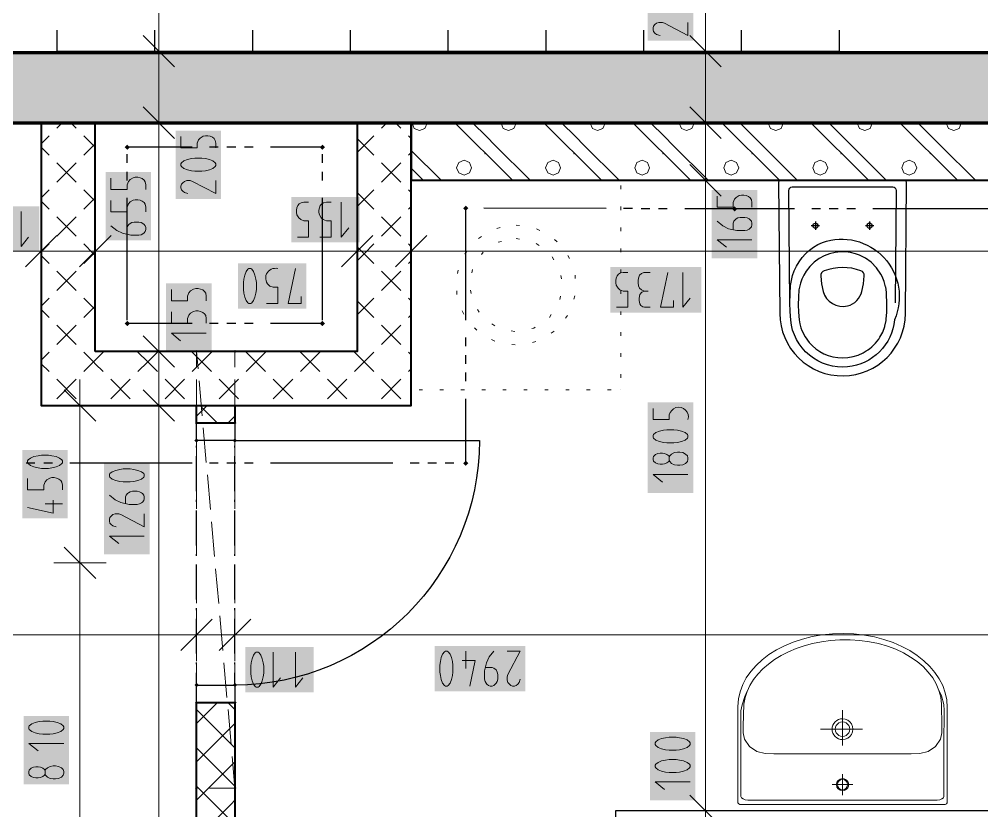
# Model space of a CAD drawing. Header units: millimetres. Extents: x 0 to 594, y 0 to 420.
# Drawn here: x 510.83 to 538.7, y 217.16 to 240.07 of the extents above; entities that cross this region are included whole.
import ezdxf

# ---------------------------------------------------------------- set-up
doc = ezdxf.new("R2010")
doc.units = ezdxf.units.MM
doc.header["$LTSCALE"] = 8
for name, color, linetype in [('PDF_Dvere', 7, 'Continuous'), ('PDF_Instalacni prizdivka do 1m', 7, 'Continuous'), ('PDF_Instalacni prizdivky', 7, 'Continuous'), ('PDF_Koty delkove', 7, 'Continuous'), ('PDF_Pozarni useky', 7, 'Continuous'), ('PDF_Preklady', 7, 'Continuous'), ('PDF_Pricky CP', 7, 'Continuous'), ('PDF_Pricky zdene', 7, 'Continuous'), ('PDF_Sanita', 7, 'Continuous'), ('PDF_Schody 2D', 7, 'Continuous'), ('PDF_Steny obvodove nosne', 7, 'Continuous')]:
    doc.layers.add(name, color=color, linetype=linetype)

msp = doc.modelspace()

# ---------------------------------------------------------------- linework, layer by layer
at = {"layer": 'PDF_Dvere', "lineweight": 25}
for points in [[(515.968, 227.872), (515.968, 228.377), (517.08, 228.377), (517.08, 227.872)], [(515.968, 220.29), (515.968, 220.795), (517.08, 220.795), (517.08, 220.29)]]:
    msp.add_lwpolyline(points, close=True, dxfattribs=at)
for points in [[(515.968, 227.667), (515.968, 227.718)], [(517.08, 227.667), (517.08, 227.718)], [(515.968, 226.404), (515.968, 227.415)], [(517.08, 226.404), (517.08, 227.415)], [(515.968, 226.1), (515.968, 226.151)], [(517.08, 226.1), (517.08, 226.151)], [(515.968, 224.837), (515.968, 225.848)], [(517.08, 224.837), (517.08, 225.848)], [(515.968, 224.533), (515.968, 224.584)], [(517.08, 224.533), (517.08, 224.584)], [(515.968, 223.27), (515.968, 224.281)], [(517.08, 223.27), (517.08, 224.281)], [(515.968, 222.966), (515.968, 223.017)], [(517.08, 222.966), (517.08, 223.017)], [(515.968, 221.703), (515.968, 222.714)], [(517.08, 221.703), (517.08, 222.714)], [(515.968, 221.399), (515.968, 221.45)], [(517.08, 221.399), (517.08, 221.45)], [(515.968, 220.795), (515.968, 221.147)]]:
    msp.add_lwpolyline(points, dxfattribs=at)
msp.add_lwpolyline([(517.08, 227.872), (524.157, 227.872, -0.414213), (517.08, 220.795), (517.08, 221.147)], format="xyb", dxfattribs=at)
at = {"layer": 'PDF_Dvere', "lineweight": 25, "transparency": 33554559}
for points in [[(515.968, 227.809), (515.905, 227.872), (516.031, 227.872), (515.968, 227.935)], [(517.08, 227.809), (517.017, 227.872), (517.143, 227.872), (517.08, 227.935)], [(515.968, 220.732), (515.905, 220.795), (516.031, 220.795), (515.968, 220.858)], [(517.08, 220.732), (517.017, 220.795), (517.143, 220.795), (517.08, 220.858)]]:
    msp.add_solid(points, dxfattribs=at)
at = {"layer": 'PDF_Instalacni prizdivka do 1m', "lineweight": 25}
msp.add_lwpolyline([(528.1, 216.145), (546.802, 216.145), (546.802, 217.156), (546.802, 217.156), (528.1, 217.156)], close=True, dxfattribs=at)
at = {"layer": 'PDF_Instalacni prizdivky', "lineweight": 40}
msp.add_lwpolyline([(546.853, 237.072), (546.044, 237.072), (522.185, 237.072), (522.185, 235.404), (546.802, 235.404), (546.853, 235.404)], close=True, dxfattribs=at)
at = {"layer": 'PDF_Instalacni prizdivky', "lineweight": 9}
for points in [[(522.214, 237.072), (522.209, 237.059), (522.272, 236.906), (522.426, 236.843), (522.579, 236.906), (522.642, 237.059), (522.637, 237.072)], [(524.101, 236.415), (523.444, 237.072)], [(525.628, 235.404), (524.617, 236.415), (524.359, 236.672), (523.96, 237.072)], [(524.792, 237.072), (524.787, 237.059), (524.85, 236.906), (525.003, 236.843), (525.157, 236.906), (525.22, 237.059), (525.215, 237.072)], [(526.679, 236.415), (526.022, 237.072)], [(528.206, 235.404), (527.195, 236.415), (526.937, 236.672), (526.538, 237.072)], [(527.37, 237.072), (527.365, 237.059), (527.428, 236.906), (527.581, 236.843), (527.735, 236.906), (527.798, 237.059), (527.793, 237.072)], [(529.257, 236.415), (528.6, 237.072)], [(530.784, 235.404), (529.773, 236.415), (529.515, 236.672), (529.116, 237.072)], [(529.948, 237.072), (529.943, 237.059), (530.006, 236.906), (530.159, 236.843), (530.313, 236.906), (530.376, 237.059)], [(530.376, 237.059), (530.371, 237.072)], [(531.835, 236.415), (531.178, 237.072)], [(533.362, 235.404), (532.351, 236.415), (532.093, 236.672), (531.694, 237.072)], [(532.526, 237.072), (532.521, 237.059), (532.584, 236.906), (532.737, 236.843), (532.891, 236.906), (532.954, 237.059), (532.949, 237.072)], [(534.413, 236.415), (533.756, 237.072)], [(535.94, 235.404), (534.929, 236.415), (534.671, 236.672), (534.272, 237.072)], [(535.104, 237.072), (535.099, 237.059), (535.162, 236.906), (535.315, 236.843), (535.468, 236.906), (535.532, 237.059), (535.527, 237.072)], [(536.991, 236.415), (536.334, 237.072)], [(538.518, 235.404), (537.507, 236.415), (537.249, 236.672), (536.85, 237.072)], [(537.682, 237.072), (537.677, 237.059), (537.74, 236.906), (537.893, 236.843), (538.046, 236.906), (538.11, 237.059), (538.105, 237.072)], [(524.359, 236.157), (524.101, 236.415)], [(526.937, 236.157), (526.679, 236.415)], [(529.515, 236.157), (529.257, 236.415)], [(532.093, 236.157), (531.835, 236.415)], [(534.671, 236.157), (534.413, 236.415)], [(537.249, 236.157), (536.991, 236.415)], [(523.05, 235.404), (522.185, 236.268)], [(525.112, 235.404), (524.359, 236.157)], [(527.69, 235.404), (526.937, 236.157)], [(530.268, 235.404), (529.515, 236.157)], [(532.846, 235.404), (532.093, 236.157)], [(535.424, 235.404), (534.671, 236.157)], [(538.002, 235.404), (537.249, 236.157)], [(536.604, 235.987), (536.451, 235.923), (536.388, 235.77), (536.451, 235.617)], [(536.451, 235.617), (536.604, 235.554), (536.757, 235.617), (536.821, 235.77), (536.757, 235.923), (536.604, 235.987)], [(522.534, 235.404), (522.185, 235.752)]]:
    msp.add_lwpolyline(points, dxfattribs=at)
for points in [[(523.715, 235.987), (523.561, 235.923), (523.498, 235.77), (523.561, 235.617), (523.715, 235.554), (523.868, 235.617), (523.931, 235.77), (523.868, 235.923)], [(526.292, 235.987), (526.139, 235.923), (526.076, 235.77), (526.139, 235.617), (526.292, 235.554), (526.446, 235.617), (526.509, 235.77), (526.446, 235.923)], [(528.87, 235.987), (528.717, 235.923), (528.654, 235.77), (528.717, 235.617), (528.87, 235.554), (529.024, 235.617), (529.087, 235.77), (529.024, 235.923)], [(531.448, 235.987), (531.295, 235.923), (531.232, 235.77), (531.295, 235.617), (531.448, 235.554), (531.602, 235.617), (531.665, 235.77), (531.602, 235.923)], [(534.026, 235.987), (533.873, 235.923), (533.81, 235.77), (533.873, 235.617), (534.026, 235.554), (534.18, 235.617), (534.243, 235.77), (534.18, 235.923)]]:
    msp.add_lwpolyline(points, close=True, dxfattribs=at)
at = {"layer": 'PDF_Instalacni prizdivky', "lineweight": 9, "transparency": 33554559}
for points in [[(524.32, 236.152), (524.298, 236.175), (524.343, 236.175), (524.32, 236.198)], [(526.898, 236.152), (526.876, 236.175), (526.921, 236.175), (526.898, 236.198)], [(529.476, 236.152), (529.454, 236.175), (529.499, 236.175), (529.476, 236.198)], [(532.054, 236.152), (532.031, 236.175), (532.077, 236.175), (532.054, 236.198)], [(534.632, 236.152), (534.609, 236.175), (534.655, 236.175), (534.632, 236.198)], [(537.21, 236.152), (537.187, 236.175), (537.233, 236.175), (537.21, 236.198)]]:
    msp.add_solid(points, dxfattribs=at)
at = {"layer": 'PDF_Koty delkove', "lineweight": 18}
for points in [[(514.874, 154.678), (514.874, 158.52), (514.874, 177.159), (514.874, 209.93), (514.874, 214.679), (514.874, 216.145), (514.874, 218.851), (514.874, 225.105), (514.874, 228.883), (514.874, 230.45), (514.874, 236.71), (514.874, 237.072), (514.874, 239.144), (514.874, 242.166), (514.874, 244.508), (514.874, 250.265), (514.874, 251.095), (514.874, 252.287), (514.874, 263.407), (514.874, 265.48), (514.874, 272.102), (514.874, 273.669), (514.874, 286.407), (514.874, 287.873)], [(530.702, 216.145), (530.702, 217.156), (530.702, 220.555), (530.702, 227.687), (530.702, 235.404), (530.702, 237.072), (530.702, 239.144), (530.702, 263.407), (530.702, 265.48), (530.702, 267.148), (530.702, 285.396), (530.702, 286.407)], [(530.197, 239.599), (529.522, 239.951), (529.455, 239.977), (529.353, 239.977), (529.287, 239.951), (529.236, 239.91), (529.202, 239.87), (529.186, 239.815), (529.186, 239.762), (529.202, 239.708), (529.236, 239.667), (529.287, 239.627), (529.387, 239.599)], [(530.197, 239.977), (530.197, 239.599)], [(515.329, 238.689), (514.419, 239.599)], [(531.157, 238.689), (530.247, 239.599)], [(515.632, 239.144), (514.874, 239.144), (514.116, 239.144)], [(531.46, 239.144), (530.702, 239.144), (529.944, 239.144)], [(515.329, 236.617), (514.419, 237.527)], [(531.157, 236.617), (530.247, 237.527)], [(515.632, 237.072), (514.874, 237.072), (514.116, 237.072)], [(531.46, 237.072), (530.702, 237.072), (529.944, 237.072)], [(515.517, 236.668), (515.517, 236.344), (515.988, 236.344), (515.988, 236.479), (516.023, 236.573), (516.073, 236.627), (516.157, 236.681), (516.224, 236.694), (516.292, 236.694), (516.359, 236.681), (516.426, 236.654), (516.477, 236.613), (516.511, 236.56), (516.528, 236.479), (516.528, 236.344)], [(531.157, 234.949), (530.247, 235.859)], [(513.489, 235.465), (513.489, 235.141), (513.96, 235.141), (513.96, 235.277), (513.994, 235.371), (514.045, 235.425), (514.129, 235.478), (514.195, 235.492), (514.263, 235.492), (514.331, 235.478), (514.397, 235.452), (514.448, 235.411), (514.482, 235.358), (514.5, 235.277), (514.5, 235.141)], [(516.528, 235.02), (515.854, 235.372), (515.786, 235.398), (515.685, 235.398), (515.618, 235.372), (515.568, 235.331), (515.533, 235.291), (515.517, 235.236), (515.517, 235.183), (515.533, 235.128), (515.568, 235.088), (515.618, 235.047), (515.718, 235.02)], [(516.528, 235.398), (516.528, 235.02)], [(531.46, 235.404), (530.702, 235.404), (529.944, 235.404)], [(531.039, 234.95), (531.039, 234.625), (531.51, 234.625), (531.51, 234.761), (531.544, 234.855), (531.595, 234.909), (531.679, 234.962), (531.745, 234.976), (531.813, 234.976), (531.881, 234.962), (531.948, 234.936), (531.998, 234.895), (532.032, 234.842), (532.05, 234.761), (532.05, 234.625)], [(513.489, 234.817), (513.489, 234.493), (513.96, 234.493), (513.96, 234.629), (513.994, 234.722), (514.045, 234.777), (514.129, 234.83), (514.195, 234.844), (514.263, 234.844), (514.331, 234.83), (514.397, 234.803), (514.448, 234.763), (514.482, 234.71), (514.5, 234.629), (514.5, 234.493)], [(518.889, 233.763), (519.213, 233.763), (519.213, 234.234), (519.078, 234.234), (518.984, 234.269), (518.93, 234.319), (518.876, 234.403), (518.862, 234.47), (518.862, 234.538), (518.876, 234.605), (518.903, 234.672), (518.943, 234.723), (518.997, 234.757), (519.078, 234.774), (519.213, 234.774)], [(519.537, 233.763), (519.861, 233.763), (519.861, 234.234), (519.726, 234.234), (519.632, 234.269), (519.578, 234.319), (519.524, 234.403), (519.51, 234.47), (519.51, 234.538), (519.524, 234.605), (519.551, 234.672), (519.591, 234.723), (519.645, 234.757), (519.726, 234.774), (519.861, 234.774)], [(520.158, 234.774), (520.158, 233.763), (520.374, 234.032)], [(510.887, 234.501), (510.887, 233.49), (511.102, 233.759)], [(511.469, 234.112), (511.469, 233.354), (511.469, 232.596)], [(513.036, 234.112), (513.036, 233.354), (513.036, 232.596)], [(513.96, 233.845), (513.96, 234.034), (513.977, 234.088), (514.01, 234.129), (514.045, 234.155), (514.094, 234.182), (514.162, 234.196), (514.296, 234.196), (514.364, 234.182), (514.415, 234.155), (514.448, 234.129), (514.482, 234.088), (514.5, 234.034), (514.5, 233.98), (514.482, 233.926), (514.448, 233.886), (514.415, 233.859), (514.364, 233.831), (514.296, 233.818), (514.061, 233.818), (513.825, 233.872), (513.656, 233.953), (513.489, 234.088)], [(520.618, 234.112), (520.618, 233.354), (520.618, 232.596)], [(522.185, 234.112), (522.185, 233.354), (522.185, 232.596)], [(531.51, 233.977), (531.51, 234.166), (531.527, 234.22), (531.56, 234.261), (531.595, 234.288), (531.644, 234.314), (531.712, 234.328), (531.846, 234.328), (531.914, 234.314), (531.965, 234.288), (531.998, 234.261), (532.032, 234.22), (532.05, 234.166), (532.05, 234.113), (532.032, 234.058), (531.998, 234.018), (531.965, 233.991), (531.914, 233.964), (531.846, 233.95), (531.611, 233.95), (531.375, 234.004), (531.207, 234.085), (531.039, 234.22)], [(511.924, 233.809), (511.014, 232.899)], [(513.491, 233.809), (512.581, 232.899)], [(521.073, 233.809), (520.163, 232.899)], [(522.64, 233.809), (521.73, 232.899)], [(532.05, 233.68), (531.039, 233.68), (531.308, 233.465)], [(546.802, 233.354), (543.037, 233.354), (539.726, 233.354), (539.04, 233.354), (535.565, 233.354), (522.185, 233.354), (520.618, 233.354), (513.036, 233.354), (511.469, 233.354), (497.872, 233.354)], [(518.997, 232.039), (518.997, 231.837), (518.619, 231.837), (518.834, 232.848)], [(528.455, 231.728), (528.455, 232.2), (528.32, 232.2), (528.226, 232.234), (528.172, 232.285), (528.118, 232.368), (528.105, 232.435), (528.105, 232.503), (528.118, 232.571), (528.145, 232.637), (528.186, 232.688), (528.239, 232.722), (528.32, 232.739), (528.455, 232.739)], [(529.103, 232.739), (528.915, 232.739), (528.847, 232.705), (528.793, 232.655), (528.766, 232.571), (528.753, 232.503), (528.753, 232.435), (528.766, 232.351), (528.793, 232.285), (528.847, 232.234), (528.941, 232.2)], [(529.779, 231.93), (529.779, 231.728), (529.401, 231.728), (529.616, 232.739)], [(530.049, 232.739), (530.049, 231.728), (530.264, 231.997)], [(515.238, 232.244), (515.238, 231.92), (515.709, 231.92), (515.709, 232.055), (515.744, 232.149), (515.794, 232.204), (515.878, 232.257), (515.945, 232.271), (516.013, 232.271), (516.08, 232.257), (516.147, 232.23), (516.198, 232.19), (516.232, 232.136), (516.249, 232.055), (516.249, 231.92)], [(529.103, 231.728), (528.941, 231.728), (528.887, 231.745), (528.834, 231.779), (528.806, 231.83), (528.779, 231.93), (528.779, 231.997), (528.806, 232.099), (528.86, 232.166), (528.941, 232.2), (529.049, 232.2)], [(515.238, 231.596), (515.238, 231.272), (515.709, 231.272), (515.709, 231.407), (515.744, 231.501), (515.794, 231.555), (515.878, 231.609), (515.945, 231.623), (516.013, 231.623), (516.08, 231.609), (516.147, 231.582), (516.198, 231.542), (516.232, 231.488), (516.249, 231.407), (516.249, 231.272)], [(528.131, 231.728), (528.455, 231.728)], [(515.329, 229.995), (514.419, 230.905)], [(516.249, 230.975), (515.238, 230.975), (515.507, 230.759)], [(515.632, 230.45), (514.874, 230.45), (514.116, 230.45)], [(512.592, 228.883), (512.592, 229.641)], [(513.047, 228.428), (512.137, 229.338)], [(515.329, 228.428), (514.419, 229.338)], [(513.35, 228.883), (512.592, 228.883), (511.834, 228.883)], [(512.592, 216.145), (512.592, 224.334), (512.592, 228.883)], [(515.632, 228.883), (514.874, 228.883), (514.116, 228.883)], [(511.681, 227.446), (511.479, 227.446), (511.379, 227.432), (511.26, 227.405), (511.159, 227.365), (511.091, 227.311), (511.075, 227.284), (511.075, 227.23)], [(511.075, 227.23), (511.091, 227.203), (511.159, 227.149), (511.26, 227.109), (511.379, 227.081), (511.479, 227.067), (511.681, 227.067), (511.782, 227.081), (511.9, 227.109), (512.001, 227.149), (512.069, 227.203), (512.086, 227.23), (512.086, 227.284), (512.069, 227.311), (512.001, 227.365), (511.9, 227.405), (511.782, 227.432), (511.681, 227.446)], [(529.657, 227.292), (529.64, 227.265), (529.589, 227.225), (529.522, 227.198), (529.455, 227.184), (529.387, 227.184), (529.32, 227.198), (529.252, 227.225), (529.202, 227.279), (529.186, 227.319), (529.186, 227.373), (529.202, 227.413), (529.252, 227.468), (529.32, 227.494), (529.387, 227.508), (529.455, 227.508), (529.522, 227.494), (529.589, 227.468), (529.64, 227.427), (529.657, 227.4)], [(529.96, 227.535), (529.892, 227.535), (529.808, 227.521), (529.724, 227.481), (529.674, 227.427), (529.657, 227.4), (529.657, 227.292), (529.674, 227.265), (529.724, 227.211), (529.808, 227.17), (529.892, 227.156), (529.96, 227.156), (530.044, 227.17), (530.129, 227.211), (530.179, 227.265), (530.197, 227.319), (530.197, 227.373)], [(530.197, 227.373), (530.179, 227.427), (530.129, 227.481), (530.044, 227.521), (529.96, 227.535)], [(514.049, 227.05), (513.847, 227.05), (513.747, 227.036), (513.629, 227.009), (513.528, 226.969), (513.46, 226.915), (513.444, 226.888), (513.444, 226.834), (513.46, 226.807), (513.528, 226.753), (513.629, 226.713), (513.747, 226.685), (513.847, 226.672), (514.049, 226.672), (514.15, 226.685), (514.269, 226.713), (514.37, 226.753), (514.437, 226.807), (514.455, 226.834), (514.455, 226.888), (514.437, 226.915), (514.37, 226.969), (514.269, 227.009), (514.15, 227.036), (514.049, 227.05)], [(530.197, 226.887), (529.186, 226.887), (529.455, 226.671)], [(511.075, 226.771), (511.075, 226.447), (511.546, 226.447), (511.546, 226.582), (511.581, 226.676), (511.631, 226.73), (511.715, 226.784), (511.782, 226.798), (511.85, 226.798), (511.917, 226.784), (511.984, 226.757), (512.035, 226.717), (512.069, 226.663), (512.086, 226.582), (512.086, 226.447)], [(513.915, 226.051), (513.915, 226.24), (513.932, 226.294), (513.965, 226.335), (514, 226.361), (514.049, 226.388), (514.117, 226.402), (514.251, 226.402), (514.319, 226.388), (514.37, 226.361), (514.403, 226.335), (514.437, 226.294), (514.455, 226.24), (514.455, 226.186), (514.437, 226.132), (514.403, 226.092), (514.37, 226.065), (514.319, 226.037), (514.251, 226.024), (514.016, 226.024), (513.78, 226.078), (513.612, 226.159), (513.444, 226.294)], [(511.816, 226.149), (511.816, 225.771), (511.075, 225.934)], [(512.086, 226.042), (511.581, 226.042)], [(514.455, 225.754), (514.455, 225.376), (513.78, 225.727), (513.713, 225.754), (513.612, 225.754), (513.545, 225.727), (513.494, 225.687), (513.46, 225.646), (513.444, 225.592), (513.444, 225.538), (513.46, 225.484), (513.494, 225.444), (513.545, 225.403), (513.645, 225.376)], [(514.455, 225.106), (513.444, 225.106), (513.713, 224.89)], [(513.047, 223.879), (512.137, 224.789)], [(513.35, 224.334), (512.592, 224.334), (511.834, 224.334)], [(515.968, 223.006), (515.968, 222.248), (515.968, 221.49)], [(517.08, 223.006), (517.08, 222.248), (517.08, 221.49)], [(516.423, 222.703), (515.513, 221.793)], [(517.535, 222.703), (516.625, 221.793)], [(483.01, 222.248), (495.142, 222.248), (497.872, 222.248), (515.968, 222.248), (517.08, 222.248), (522.429, 222.248), (526.583, 222.248), (529.216, 222.248), (531.298, 222.248), (537.447, 222.248), (538.013, 222.248), (546.802, 222.248), (550.543, 222.248), (551.301, 222.248)], [(518.183, 221.742), (518.183, 220.731), (518.398, 221)], [(518.831, 221.742), (518.831, 220.731), (519.046, 221)], [(523.229, 220.766), (523.256, 220.782), (523.31, 220.849), (523.35, 220.951), (523.378, 221.069), (523.391, 221.169), (523.391, 221.371), (523.378, 221.472), (523.35, 221.59), (523.31, 221.692), (523.256, 221.759), (523.229, 221.777), (523.175, 221.777), (523.148, 221.759), (523.094, 221.692), (523.054, 221.59), (523.027, 221.472), (523.013, 221.371)], [(523.769, 221.777), (523.769, 221.271)], [(524.579, 221.777), (524.444, 221.608), (524.363, 221.439), (524.309, 221.203), (524.309, 220.967), (524.323, 220.9), (524.35, 220.849), (524.376, 220.816), (524.417, 220.782), (524.471, 220.766), (524.525, 220.766), (524.579, 220.782), (524.619, 220.816), (524.646, 220.849), (524.674, 220.9), (524.688, 220.967), (524.688, 221.102), (524.674, 221.169), (524.646, 221.237), (524.579, 221.287), (524.525, 221.304), (524.336, 221.304)], [(524.957, 221.777), (525.336, 221.777), (524.984, 221.102), (524.957, 221.034), (524.957, 220.933), (524.984, 220.867), (525.025, 220.816), (525.065, 220.782), (525.119, 220.766), (525.173, 220.766), (525.227, 220.782), (525.268, 220.816), (525.308, 220.867), (525.336, 220.967)], [(523.013, 221.371), (523.013, 221.169), (523.027, 221.069), (523.054, 220.951), (523.094, 220.849), (523.148, 220.782), (523.175, 220.766), (523.229, 220.766)], [(523.661, 221.507), (524.039, 221.507), (523.877, 220.766)], [(512.121, 219.103), (511.11, 219.103), (511.379, 218.887)], [(529.852, 218.637), (529.65, 218.637), (529.55, 218.623), (529.432, 218.596), (529.33, 218.556), (529.263, 218.503), (529.247, 218.475), (529.247, 218.422), (529.263, 218.394), (529.33, 218.341), (529.432, 218.3), (529.55, 218.272), (529.65, 218.259), (529.852, 218.259), (529.953, 218.272), (530.071, 218.3), (530.173, 218.341)], [(530.173, 218.341), (530.24, 218.394), (530.257, 218.422), (530.257, 218.475), (530.24, 218.503), (530.173, 218.556), (530.071, 218.596), (529.953, 218.623), (529.852, 218.637)], [(511.581, 218.212), (511.564, 218.185), (511.514, 218.145), (511.447, 218.118), (511.379, 218.104), (511.311, 218.104), (511.245, 218.118), (511.177, 218.145), (511.126, 218.199), (511.11, 218.239), (511.11, 218.293), (511.126, 218.333), (511.177, 218.388), (511.245, 218.414), (511.311, 218.428), (511.379, 218.428), (511.447, 218.414), (511.514, 218.388), (511.564, 218.347), (511.581, 218.32)], [(530.257, 217.989), (529.247, 217.989), (529.515, 217.773)], [(531.157, 216.701), (530.247, 217.611)], [(531.46, 217.156), (530.702, 217.156), (529.944, 217.156)]]:
    msp.add_lwpolyline(points, dxfattribs=at)
for points in [[(516.123, 236.046), (515.921, 236.046), (515.821, 236.033), (515.702, 236.006), (515.601, 235.965), (515.533, 235.912), (515.517, 235.884), (515.517, 235.831), (515.533, 235.803), (515.601, 235.75), (515.702, 235.709), (515.821, 235.682), (515.921, 235.668), (516.123, 235.668), (516.224, 235.682), (516.342, 235.709), (516.443, 235.75), (516.511, 235.803), (516.528, 235.831), (516.528, 235.884), (516.511, 235.912), (516.443, 235.965), (516.342, 236.006), (516.224, 236.033)], [(517.323, 232.443), (517.323, 232.241), (517.336, 232.141), (517.363, 232.023), (517.404, 231.921), (517.457, 231.854), (517.485, 231.837), (517.538, 231.837), (517.566, 231.854), (517.619, 231.921), (517.66, 232.023), (517.687, 232.141), (517.701, 232.241), (517.701, 232.443), (517.687, 232.544), (517.66, 232.662), (517.619, 232.764), (517.566, 232.831), (517.538, 232.848), (517.485, 232.848), (517.457, 232.831), (517.404, 232.764), (517.363, 232.662), (517.336, 232.544)], [(529.791, 228.183), (529.589, 228.183), (529.489, 228.169), (529.371, 228.142), (529.27, 228.102), (529.202, 228.048), (529.186, 228.021), (529.186, 227.967), (529.202, 227.94), (529.27, 227.886), (529.371, 227.846), (529.489, 227.818), (529.589, 227.805), (529.791, 227.805), (529.892, 227.818), (530.011, 227.846), (530.112, 227.886), (530.179, 227.94), (530.197, 227.967), (530.197, 228.021), (530.179, 228.048), (530.112, 228.102), (530.011, 228.142), (529.892, 228.169)], [(517.535, 221.337), (517.535, 221.135), (517.548, 221.035), (517.575, 220.916), (517.616, 220.815), (517.669, 220.748), (517.697, 220.731), (517.75, 220.731), (517.778, 220.748), (517.831, 220.815), (517.872, 220.916), (517.899, 221.035), (517.913, 221.135), (517.913, 221.337), (517.899, 221.438), (517.872, 221.556), (517.831, 221.658), (517.778, 221.725), (517.75, 221.742), (517.697, 221.742), (517.669, 221.725), (517.616, 221.658), (517.575, 221.556), (517.548, 221.438)], [(511.716, 219.751), (511.514, 219.751), (511.413, 219.737), (511.295, 219.71), (511.194, 219.67), (511.126, 219.617), (511.11, 219.589), (511.11, 219.535), (511.126, 219.508), (511.194, 219.454), (511.295, 219.414), (511.413, 219.386), (511.514, 219.373), (511.716, 219.373), (511.817, 219.386), (511.935, 219.414), (512.036, 219.454), (512.104, 219.508), (512.121, 219.535), (512.121, 219.589), (512.104, 219.617), (512.036, 219.67), (511.935, 219.71), (511.817, 219.737)], [(529.852, 219.285), (529.65, 219.285), (529.55, 219.271), (529.432, 219.245), (529.33, 219.204), (529.263, 219.151), (529.247, 219.123), (529.247, 219.07), (529.263, 219.042), (529.33, 218.989), (529.432, 218.948), (529.55, 218.921), (529.65, 218.907), (529.852, 218.907), (529.953, 218.921), (530.071, 218.948), (530.173, 218.989), (530.24, 219.042), (530.257, 219.07), (530.257, 219.123), (530.24, 219.151), (530.173, 219.204), (530.071, 219.245), (529.953, 219.271)], [(511.885, 218.455), (511.817, 218.455), (511.733, 218.441), (511.649, 218.401), (511.598, 218.347), (511.581, 218.32), (511.581, 218.212), (511.598, 218.185), (511.649, 218.131), (511.733, 218.09), (511.817, 218.077), (511.885, 218.077), (511.968, 218.09), (512.053, 218.131), (512.104, 218.185), (512.121, 218.239), (512.121, 218.293), (512.104, 218.347), (512.053, 218.401), (511.968, 218.441)]]:
    msp.add_lwpolyline(points, close=True, dxfattribs=at)
for points in [[(517.997, 231.837), (518.322, 231.837), (518.322, 232.309), (518.186, 232.309), (518.092, 232.343, -0.843843), (518.322, 232.848)], [(529.186, 228.804), (529.186, 228.48), (529.657, 228.48), (529.657, 228.615, -1.034071), (530.197, 228.48)]]:
    msp.add_lwpolyline(points, format="xyb", dxfattribs=at)
at = {"layer": 'PDF_Koty delkove', "color": 7, "lineweight": 18, "true_color": 0xffffff, "transparency": 33554559}
for points in [[(530.348, 239.448), (530.348, 241.425), (529.034, 239.448), (529.034, 241.425)], [(516.68, 234.868), (516.68, 236.846), (515.366, 234.868), (515.366, 236.846)], [(514.651, 233.666), (514.651, 235.643), (513.337, 233.666), (513.337, 235.643)], [(532.201, 233.15), (532.201, 235.128), (530.887, 233.15), (530.887, 235.128)], [(520.688, 234.926), (518.711, 234.926), (520.688, 233.612), (518.711, 233.612)], [(511.417, 234.652), (509.439, 234.652), (511.417, 233.338), (509.439, 233.338)], [(519.149, 233), (517.171, 233), (519.149, 231.686), (517.171, 231.686)], [(530.579, 232.891), (527.953, 232.891), (530.579, 231.577), (527.953, 231.577)], [(516.401, 230.445), (516.401, 232.422), (515.087, 230.445), (515.087, 232.422)], [(530.348, 226.357), (530.348, 228.982), (529.034, 226.357), (529.034, 228.982)], [(512.238, 225.62), (512.238, 227.597), (510.924, 225.62), (510.924, 227.597)], [(514.606, 224.576), (514.606, 227.201), (513.292, 224.576), (513.292, 227.201)], [(519.361, 221.894), (517.383, 221.894), (519.361, 220.58), (517.383, 220.58)], [(525.487, 221.928), (522.862, 221.928), (525.487, 220.614), (522.862, 220.614)], [(512.273, 217.925), (512.273, 219.902), (510.959, 217.925), (510.959, 219.902)], [(530.409, 217.459), (530.409, 219.436), (529.095, 217.459), (529.095, 219.436)]]:
    msp.add_solid(points, dxfattribs=at)
at = {"layer": 'PDF_Pozarni useky', "lineweight": 30}
for points in [[(515.838, 236.36), (513.963, 236.36)], [(516.597, 236.36), (516.344, 236.36)], [(517.102, 236.36), (516.849, 236.36)], [(517.608, 236.36), (517.355, 236.36)], [(519.612, 236.36), (518.113, 236.36)], [(513.963, 235.907), (513.963, 236.16)], [(519.612, 235.907), (519.612, 236.16)], [(513.963, 235.401), (513.963, 235.654)], [(519.612, 235.401), (519.612, 235.654)], [(513.963, 231.357), (513.963, 234.896)], [(519.612, 231.357), (519.612, 234.896)], [(523.763, 231.357), (523.763, 234.595)], [(523.784, 234.595), (523.763, 234.595)], [(527.828, 234.586), (524.289, 234.594)], [(528.586, 234.584), (528.333, 234.585)], [(529.092, 234.583), (528.839, 234.583)], [(529.597, 234.582), (529.344, 234.582)], [(533.278, 234.577), (531.547, 234.577), (530.103, 234.581)], [(531.547, 234.577), (531.547, 234.577)], [(534.036, 234.577), (533.783, 234.577)], [(534.541, 234.577), (534.289, 234.577)], [(535.047, 234.577), (534.794, 234.577)], [(539.091, 234.577), (535.552, 234.577)], [(515.838, 231.261), (513.963, 231.261)], [(516.597, 231.261), (516.344, 231.261)], [(517.102, 231.261), (516.849, 231.261)], [(517.608, 231.261), (517.355, 231.261)], [(519.612, 231.261), (518.113, 231.261)], [(523.763, 230.599), (523.763, 230.852)], [(523.763, 230.094), (523.763, 230.346)], [(523.763, 229.588), (523.763, 229.841)], [(523.763, 227.215), (523.763, 229.083)], [(511.289, 227.215), (511.036, 227.215)], [(511.795, 227.215), (511.542, 227.215)], [(515.838, 227.215), (512.3, 227.215)], [(516.597, 227.215), (516.344, 227.215)], [(517.102, 227.215), (516.849, 227.215)], [(517.608, 227.215), (517.355, 227.215)], [(521.652, 227.215), (518.113, 227.215)], [(522.41, 227.215), (522.157, 227.215)], [(522.915, 227.215), (522.663, 227.215)], [(523.421, 227.215), (523.168, 227.215)]]:
    msp.add_lwpolyline(points, dxfattribs=at)
at = {"layer": 'PDF_Pozarni useky', "lineweight": 30, "transparency": 33554559}
for points in [[(513.963, 236.284), (513.887, 236.36), (514.039, 236.36), (513.963, 236.436)], [(514.039, 236.36), (513.963, 236.284), (513.963, 236.436), (513.887, 236.36)], [(519.612, 236.284), (519.536, 236.36), (519.688, 236.36), (519.612, 236.436)], [(519.688, 236.36), (519.612, 236.284), (519.612, 236.436), (519.536, 236.36)], [(523.763, 234.519), (523.687, 234.595), (523.838, 234.595), (523.763, 234.671)], [(523.838, 234.595), (523.762, 234.519), (523.763, 234.671), (523.687, 234.595)], [(531.623, 234.577), (531.547, 234.501), (531.547, 234.653), (531.471, 234.577)], [(531.623, 234.577), (531.547, 234.501), (531.547, 234.653), (531.471, 234.577)], [(513.963, 231.185), (513.887, 231.261), (514.039, 231.261), (513.963, 231.337)], [(514.039, 231.261), (513.963, 231.185), (513.963, 231.337), (513.887, 231.261)], [(519.688, 231.261), (519.612, 231.185), (519.612, 231.337), (519.536, 231.261)], [(519.612, 231.185), (519.536, 231.261), (519.688, 231.261), (519.612, 231.337)], [(523.763, 227.139), (523.687, 227.215), (523.838, 227.215), (523.763, 227.291)], [(523.838, 227.215), (523.763, 227.139), (523.763, 227.291), (523.687, 227.215)]]:
    msp.add_solid(points, dxfattribs=at)
at = {"layer": 'PDF_Preklady', "lineweight": 18}
for points in [[(516.012, 229.951), (515.968, 230.45), (515.99, 230.45)], [(515.968, 229.993), (515.968, 230.45)], [(517.08, 230.45), (516.344, 230.45)], [(517.08, 229.993), (517.08, 230.45)], [(515.968, 228.883), (515.968, 229.639)], [(516.132, 228.591), (516.043, 229.598)], [(517.08, 228.883), (517.08, 229.639)], [(515.968, 228.628), (515.968, 228.883)], [(517.08, 228.628), (517.08, 228.883)], [(515.968, 227.263), (515.968, 228.274)], [(517.08, 227.263), (517.08, 228.274)], [(516.251, 227.232), (516.163, 228.239)], [(515.968, 225.898), (515.968, 226.909)], [(516.371, 225.872), (516.282, 226.879)], [(517.08, 225.898), (517.08, 226.909)], [(515.968, 224.533), (515.968, 225.544)], [(516.49, 224.513), (516.402, 225.52)], [(517.08, 224.533), (517.08, 225.544)], [(515.968, 223.169), (515.968, 224.18)], [(516.61, 223.153), (516.521, 224.16)], [(517.08, 223.169), (517.08, 224.18)], [(515.968, 221.804), (515.968, 222.815)], [(516.73, 221.794), (516.641, 222.801)], [(517.08, 221.804), (517.08, 222.815)], [(515.968, 220.439), (515.968, 221.45)], [(516.849, 220.434), (516.761, 221.441)], [(517.08, 220.439), (517.08, 221.45)], [(515.968, 219.074), (515.968, 220.085)], [(516.969, 219.074), (516.88, 220.082)], [(517.08, 219.074), (517.08, 220.085)], [(515.968, 217.813), (515.968, 218.72)], [(516.344, 217.813), (517.08, 217.813), (517, 218.722)], [(517.08, 217.813), (517.08, 218.72)], [(515.99, 217.813), (515.968, 217.813)]]:
    msp.add_lwpolyline(points, dxfattribs=at)
at = {"layer": 'PDF_Preklady', "lineweight": 18, "transparency": 33554559}
for points in [[(516.013, 230.45), (515.968, 230.404), (515.968, 230.495), (515.922, 230.45)], [(515.968, 230.404), (515.922, 230.45), (516.013, 230.45), (515.968, 230.495)], [(515.972, 230.405), (515.923, 230.446), (516.013, 230.454), (515.964, 230.495)], [(517.08, 230.404), (517.035, 230.45), (517.126, 230.45), (517.08, 230.495)], [(517.126, 230.45), (517.08, 230.404), (517.08, 230.495), (517.035, 230.45)], [(515.968, 228.837), (515.922, 228.883), (516.013, 228.883), (515.968, 228.928)], [(515.968, 228.837), (515.922, 228.883), (516.013, 228.883), (515.968, 228.928)], [(517.08, 228.837), (517.035, 228.883), (517.126, 228.883), (517.08, 228.928)], [(517.08, 228.837), (517.035, 228.883), (517.126, 228.883), (517.08, 228.928)], [(515.968, 228.332), (515.922, 228.377), (516.013, 228.377), (515.968, 228.423)], [(515.968, 228.332), (515.922, 228.377), (516.013, 228.377), (515.968, 228.423)], [(517.08, 228.332), (517.035, 228.377), (517.126, 228.377), (517.08, 228.423)], [(517.08, 228.332), (517.035, 228.377), (517.126, 228.377), (517.08, 228.423)], [(515.968, 220.244), (515.922, 220.29), (516.013, 220.29), (515.968, 220.335)], [(515.968, 220.244), (515.922, 220.29), (516.013, 220.29), (515.968, 220.335)], [(517.08, 220.244), (517.035, 220.29), (517.126, 220.29), (517.08, 220.335)], [(517.08, 220.244), (517.035, 220.29), (517.126, 220.29), (517.08, 220.335)], [(515.968, 217.767), (515.922, 217.813), (516.013, 217.813), (515.968, 217.858)], [(516.013, 217.813), (515.968, 217.767), (515.968, 217.858), (515.922, 217.813)], [(517.084, 217.768), (517.035, 217.809), (517.125, 217.817), (517.076, 217.858)], [(517.126, 217.813), (517.08, 217.767), (517.08, 217.858), (517.035, 217.813)], [(517.08, 217.767), (517.035, 217.813), (517.126, 217.813), (517.08, 217.858)]]:
    msp.add_solid(points, dxfattribs=at)
at = {"layer": 'PDF_Pricky CP', "lineweight": 40}
for points in [[(513.036, 230.45), (513.036, 237.072), (511.469, 237.072), (511.469, 237.021), (511.469, 228.883), (513.036, 228.883)], [(513.036, 228.883), (515.968, 228.883), (517.08, 228.883), (522.185, 228.883), (522.185, 230.45), (522.185, 235.404), (522.185, 237.072), (520.618, 237.072), (520.618, 230.45), (517.08, 230.45), (515.968, 230.45), (513.036, 230.45)]]:
    msp.add_lwpolyline(points, dxfattribs=at)
at = {"layer": 'PDF_Pricky CP', "lineweight": 9}
for points in [[(512.076, 237.072), (511.922, 236.918)], [(512.483, 236.918), (512.328, 237.072)], [(521.478, 237.072), (521.324, 236.918)], [(521.885, 236.918), (521.73, 237.072)], [(511.469, 236.465), (511.699, 236.695)], [(513.036, 236.364), (512.986, 236.415), (512.705, 236.695)], [(520.618, 236.212), (520.821, 236.415), (521.101, 236.695)], [(521.101, 236.134), (520.821, 236.415), (520.618, 236.617)], [(522.185, 236.617), (522.107, 236.695)], [(511.699, 236.134), (511.469, 236.364)], [(512.705, 236.134), (512.986, 236.415), (513.036, 236.465)], [(522.185, 236.212), (522.107, 236.134)], [(512.483, 235.351), (511.922, 235.912)], [(512.483, 235.912), (511.922, 235.351)], [(521.885, 235.351), (521.324, 235.912)], [(521.885, 235.912), (521.324, 235.351)], [(511.469, 234.898), (511.699, 235.128)], [(513.036, 234.797), (512.986, 234.848), (512.705, 235.128)], [(520.618, 234.645), (520.821, 234.848), (521.101, 235.128)], [(521.101, 234.567), (520.821, 234.848), (520.618, 235.05)], [(522.185, 235.05), (522.107, 235.128)], [(511.699, 234.567), (511.469, 234.797)], [(512.705, 234.567), (512.986, 234.848), (513.036, 234.898)], [(522.185, 234.645), (522.107, 234.567)], [(512.483, 233.784), (511.922, 234.345)], [(512.483, 234.345), (511.922, 233.784)], [(521.885, 233.784), (521.324, 234.345)], [(521.885, 234.345), (521.324, 233.784)], [(511.469, 233.331), (511.699, 233.561)], [(513.036, 233.23), (512.986, 233.281), (512.705, 233.561)], [(520.618, 233.078), (520.821, 233.281), (521.101, 233.561)], [(522.185, 233.483), (522.107, 233.561)], [(512.705, 233), (512.986, 233.281), (513.036, 233.331)], [(521.101, 233), (520.821, 233.281), (520.618, 233.483)], [(511.699, 233), (511.469, 233.23)], [(522.185, 233.078), (522.107, 233)], [(512.483, 232.217), (511.922, 232.778)], [(512.483, 232.778), (511.922, 232.217)], [(521.885, 232.217), (521.324, 232.778)], [(521.885, 232.778), (521.324, 232.217)], [(511.469, 231.764), (511.699, 231.994)], [(513.036, 231.663), (512.986, 231.714), (512.705, 231.994)], [(520.618, 231.511), (520.821, 231.714), (521.101, 231.994)], [(521.101, 231.433), (520.821, 231.714), (520.618, 231.916)], [(522.185, 231.916), (522.107, 231.994)], [(511.699, 231.433), (511.469, 231.663)], [(512.705, 231.433), (512.986, 231.714), (513.036, 231.764)], [(522.185, 231.511), (522.107, 231.433)], [(512.483, 230.65), (511.922, 231.211)], [(512.483, 231.211), (511.922, 230.65)], [(521.885, 230.65), (521.324, 231.211)], [(521.885, 231.211), (521.324, 230.65)], [(511.469, 230.197), (511.699, 230.427)], [(513.036, 230.096), (512.986, 230.147), (512.705, 230.427)], [(513.036, 230.197), (513.266, 230.427)], [(514.833, 229.866), (514.553, 230.147), (514.272, 230.427)], [(514.272, 229.866), (514.553, 230.147), (514.833, 230.427)], [(516.4, 229.866), (516.12, 230.147), (515.839, 230.427)], [(515.839, 229.866), (516.12, 230.147), (516.4, 230.427)], [(517.967, 229.866), (517.687, 230.147), (517.406, 230.427)], [(517.406, 229.866), (517.687, 230.147), (517.967, 230.427)], [(519.534, 229.866), (519.254, 230.147), (518.973, 230.427)], [(518.973, 229.866), (519.254, 230.147), (519.534, 230.427)], [(521.101, 229.866), (520.821, 230.147), (520.54, 230.427)], [(520.54, 229.866), (520.821, 230.147), (521.101, 230.427)], [(522.185, 230.349), (522.107, 230.427)], [(511.699, 229.866), (511.469, 230.096)], [(512.705, 229.866), (512.986, 230.147), (513.036, 230.197)], [(513.266, 229.866), (513.036, 230.096)], [(522.185, 229.944), (522.107, 229.866)], [(512.483, 229.083), (511.922, 229.644)], [(512.483, 229.644), (511.922, 229.083)], [(514.05, 229.083), (513.489, 229.644)], [(514.05, 229.644), (513.489, 229.083)], [(515.617, 229.083), (515.056, 229.644)], [(515.617, 229.644), (515.056, 229.083)], [(517.184, 229.083), (516.623, 229.644)], [(517.184, 229.644), (516.623, 229.083)], [(518.751, 229.083), (518.19, 229.644)], [(518.751, 229.644), (518.19, 229.083)], [(520.318, 229.083), (519.757, 229.644)], [(520.318, 229.644), (519.757, 229.083)], [(521.885, 229.083), (521.324, 229.644)], [(521.885, 229.644), (521.324, 229.083)]]:
    msp.add_lwpolyline(points, dxfattribs=at)
at = {"layer": 'PDF_Pricky zdene', "lineweight": 9}
for points in [[(516.271, 228.883), (516.17, 228.782), (515.968, 228.58)], [(516.575, 228.377), (516.17, 228.782), (516.069, 228.883)], [(517.08, 228.58), (516.878, 228.377)], [(516.575, 220.29), (516.17, 219.885), (515.968, 219.683)], [(517.08, 220.088), (516.878, 220.29)], [(517.08, 218.975), (516.797, 219.259), (516.17, 219.885), (515.968, 220.088)], [(517.08, 219.683), (516.785, 219.388), (516.17, 218.773), (515.968, 218.571)], [(517.08, 217.863), (516.908, 218.035), (516.17, 218.773), (515.968, 218.975)], [(517.08, 218.571), (516.878, 218.369), (516.17, 217.661), (515.968, 217.459)], [(517.08, 216.751), (517.019, 216.812), (516.17, 217.661), (515.968, 217.863)], [(517.08, 217.459), (516.971, 217.349), (516.17, 216.549), (515.968, 216.347)]]:
    msp.add_lwpolyline(points, dxfattribs=at)
at = {"layer": 'PDF_Pricky zdene', "lineweight": 40}
for points in [[(515.968, 228.377), (515.968, 228.883), (517.08, 228.883), (517.08, 228.377), (515.968, 228.377)], [(515.968, 220.29), (517.08, 220.29), (517.08, 217.813), (517.08, 216.145), (515.968, 216.145), (515.968, 217.813), (515.968, 220.29)]]:
    msp.add_lwpolyline(points, dxfattribs=at)
at = {"layer": 'PDF_Sanita', "lineweight": 13}
for points in [[(522.185, 235.404), (522.185, 235.404)], [(522.185, 235.404), (522.185, 235.404)], [(522.185, 235.149), (522.185, 235.25)], [(522.511, 235.404), (522.41, 235.404)], [(523.117, 235.404), (523.016, 235.404)], [(523.724, 235.404), (523.623, 235.404)], [(524.331, 235.404), (524.23, 235.404)], [(524.937, 235.404), (524.836, 235.404)], [(525.544, 235.404), (525.443, 235.404)], [(526.15, 235.404), (526.049, 235.404)], [(526.757, 235.404), (526.656, 235.404)], [(527.364, 235.404), (527.262, 235.404)], [(527.97, 235.404), (527.869, 235.404)], [(528.251, 235.404), (528.251, 235.404)], [(528.251, 235.404), (528.251, 235.404)], [(528.251, 235.149), (528.251, 235.25)], [(522.185, 234.542), (522.185, 234.643)], [(528.251, 234.542), (528.251, 234.643)], [(525.218, 234.104), (525.319, 234.095)], [(522.185, 233.935), (522.185, 234.036)], [(524.665, 234.01), (524.762, 234.036)], [(525.813, 233.998), (525.905, 233.956)], [(528.251, 233.935), (528.251, 234.036)], [(524.136, 233.72), (524.218, 233.778)], [(524.699, 233.614), (524.702, 233.616), (524.798, 233.635)], [(525.218, 233.719), (525.317, 233.699)], [(525.801, 233.571), (525.885, 233.515)], [(526.336, 233.695), (526.407, 233.624)], [(522.185, 233.329), (522.185, 233.43)], [(523.738, 233.267), (523.796, 233.349)], [(524.218, 233.254), (524.265, 233.324)], [(524.265, 233.324), (524.265, 233.324)], [(528.251, 233.329), (528.251, 233.43)], [(526.261, 233.19), (526.317, 233.106)], [(526.722, 233.231), (526.765, 233.139)], [(522.185, 232.722), (522.185, 232.823)], [(523.52, 232.704), (523.546, 232.802)], [(523.941, 232.725), (523.961, 232.824)], [(528.251, 232.722), (528.251, 232.823)], [(526.511, 232.649), (526.531, 232.55)], [(526.926, 232.662), (526.935, 232.561)], [(522.185, 232.116), (522.185, 232.217)], [(523.509, 232.101), (523.5, 232.201)], [(523.918, 232.13), (523.899, 232.229)], [(528.251, 232.116), (528.251, 232.217)], [(526.503, 232.054), (526.484, 231.955)], [(526.922, 232.058), (526.896, 231.961)], [(522.185, 231.509), (522.185, 231.61)], [(523.705, 231.53), (523.663, 231.622)], [(524.154, 231.584), (524.098, 231.668)], [(528.251, 231.509), (528.251, 231.61)], [(526.24, 231.52), (526.184, 231.436)], [(526.711, 231.492), (526.653, 231.41)], [(524.086, 231.062), (524.014, 231.133)], [(524.603, 231.192), (524.519, 231.248)], [(525.181, 231.03), (525.081, 231.05)], [(525.769, 231.149), (525.734, 231.125), (525.676, 231.114)], [(522.185, 230.902), (522.185, 231.004)], [(524.604, 230.752), (524.512, 230.795)], [(526.319, 231.034), (526.236, 230.976)], [(528.251, 230.902), (528.251, 231.004)], [(525.197, 230.64), (525.096, 230.648)], [(525.793, 230.737), (525.695, 230.711)], [(522.185, 230.296), (522.185, 230.397)], [(528.251, 230.296), (528.251, 230.397)], [(522.185, 229.689), (522.185, 229.79)], [(528.251, 229.689), (528.251, 229.79)], [(522.185, 229.338), (522.185, 229.338)], [(522.185, 229.338), (522.185, 229.338)], [(522.511, 229.338), (522.41, 229.338)], [(523.117, 229.338), (523.016, 229.338)], [(523.724, 229.338), (523.623, 229.338)], [(524.331, 229.338), (524.23, 229.338)], [(524.937, 229.338), (524.836, 229.338)], [(525.544, 229.338), (525.443, 229.338)], [(526.15, 229.338), (526.049, 229.338)], [(526.757, 229.338), (526.656, 229.338)], [(527.364, 229.338), (527.262, 229.338)], [(527.97, 229.338), (527.869, 229.338)], [(528.251, 229.338), (528.251, 229.338)], [(528.251, 229.338), (528.251, 229.338)], [(531.732, 217.572), (531.732, 220.048), (531.763, 220.217), (531.842, 220.467), (531.912, 220.617)], [(537.468, 220.629), (537.538, 220.479), (537.605, 220.235), (537.613, 220.055), (537.61, 219.057)], [(531.814, 220.245), (531.793, 219.607), (531.797, 219.411), (531.835, 219.225), (531.977, 219.012), (532.193, 218.868), (532.432, 218.812), (532.683, 218.805), (536.659, 218.805), (536.91, 218.811), (537.15, 218.867), (537.365, 219.012), (537.507, 219.225), (537.546, 219.411), (537.55, 219.606), (537.538, 220.245)], [(534.671, 219.048), (534.671, 220.063)], [(535.255, 219.517), (534.037, 219.517)], [(537.61, 217.571), (537.61, 219.057)], [(534.671, 217.61), (534.671, 218.213)], [(534.972, 217.911), (534.37, 217.911)], [(531.934, 217.465), (537.408, 217.465)]]:
    msp.add_lwpolyline(points, dxfattribs=at)
at = {"layer": 'PDF_Sanita', "lineweight": 25}
for points in [[(536.493, 231.548), (536.524, 235.354), (536.524, 235.355), (536.509, 235.39), (536.473, 235.405), (532.869, 235.402), (532.868, 235.402), (532.833, 235.387), (532.818, 235.351), (532.854, 231.546), (532.865, 231.367), (532.892, 231.191), (532.937, 231.018), (532.999, 230.851), (533.076, 230.691), (533.17, 230.538), (533.278, 230.396), (533.399, 230.264), (533.533, 230.145), (533.678, 230.04), (533.832, 229.949), (533.994, 229.875), (534.162, 229.816), (534.335, 229.775), (534.512, 229.75), (534.691, 229.743, 0.409113)], [(536.177, 231.362), (536.159, 231.234), (536.13, 231.107), (536.09, 230.984), (536.04, 230.864), (535.98, 230.748), (535.91, 230.639), (535.83, 230.536), (535.742, 230.44), (535.646, 230.351), (535.543, 230.272), (535.434, 230.202), (535.319, 230.141), (535.199, 230.091), (535.075, 230.051), (534.949, 230.022), (534.819, 230.004), (534.671, 229.996), (534.523, 230.004), (534.377, 230.026), (534.234, 230.062), (534.094, 230.112), (533.96, 230.176), (533.833, 230.252), (533.714, 230.341), (533.604, 230.441), (533.505, 230.551), (533.416, 230.67), (533.34, 230.797), (533.277, 230.931), (533.228, 231.07), (533.192, 231.214), (533.171, 231.359), (533.153, 231.61), (533.147, 231.859), (533.152, 232.109), (533.17, 232.36), (533.191, 232.505), (533.227, 232.649), (533.276, 232.788), (533.339, 232.922), (533.415, 233.049), (533.503, 233.168), (533.602, 233.279), (533.712, 233.379), (533.831, 233.467), (533.958, 233.544), (534.092, 233.608, -0.655073)]]:
    msp.add_lwpolyline(points, format="xyb", close=True, dxfattribs=at)
for points in [[(533.887, 235.403), (533.913, 235.403)], [(535.429, 235.404), (535.454, 235.404)], [(533.147, 231.859), (533.116, 235.108), (533.123, 235.147), (533.145, 235.18), (533.178, 235.202), (533.216, 235.211), (533.217, 235.211), (536.125, 235.213), (536.126, 235.213), (536.164, 235.205), (536.197, 235.182), (536.219, 235.149), (536.226, 235.111), (536.2, 231.861)], [(533.888, 234.21), (533.888, 233.968)], [(535.455, 234.211), (535.455, 233.969)], [(534.01, 234.089), (533.767, 234.089)], [(535.577, 234.09), (535.334, 234.09)], [(535.658, 232.87), (535.5, 233.032), (535.339, 233.148), (535.163, 233.239), (535.049, 233.28), (534.905, 233.315), (534.758, 233.333), (534.61, 233.335), (534.463, 233.319), (534.299, 233.28), (534.141, 233.219), (533.992, 233.139), (533.855, 233.039), (533.726, 232.914), (533.615, 232.771), (533.615, 232.771), (533.548, 232.659), (533.493, 232.541), (533.452, 232.424), (533.411, 232.232), (533.395, 232.026), (533.395, 232.026), (533.39, 231.799), (533.395, 231.588), (533.412, 231.363), (533.433, 231.248), (533.465, 231.136), (533.465, 231.136), (533.494, 231.056), (533.494, 231.056), (533.587, 230.873), (533.708, 230.706), (533.8, 230.61), (533.901, 230.524), (534.011, 230.449), (534.127, 230.386), (534.258, 230.333), (534.394, 230.294), (534.533, 230.271), (534.675, 230.263), (534.828, 230.272), (534.979, 230.3), (535.125, 230.346), (535.265, 230.408), (535.265, 230.408), (535.361, 230.464), (535.393, 230.486), (535.405, 230.494)], [(534.808, 232.875), (534.673, 232.881), (534.537, 232.875), (534.403, 232.856), (534.271, 232.826), (534.142, 232.784), (534.1, 232.761), (534.068, 232.725), (534.048, 232.682), (534.044, 232.634), (534.067, 232.41), (534.112, 232.189), (534.112, 232.19), (534.15, 232.083), (534.209, 231.986), (534.285, 231.902), (534.377, 231.834), (534.48, 231.786), (534.59, 231.758), (534.703, 231.753), (534.815, 231.77), (534.889, 231.794), (534.959, 231.828), (535.024, 231.871), (535.083, 231.922), (535.134, 231.981), (535.177, 232.046), (535.211, 232.116), (535.235, 232.19), (535.235, 232.189), (535.279, 232.41), (535.302, 232.635), (535.297, 232.683), (535.278, 232.726), (535.246, 232.762), (535.204, 232.785)], [(535.204, 232.785), (535.075, 232.827), (534.943, 232.857), (534.808, 232.875)], [(535.405, 230.494), (535.456, 230.531), (535.518, 230.583), (535.625, 230.69), (535.72, 230.81), (535.753, 230.86), (535.835, 231.013), (535.896, 231.177), (535.897, 231.183), (535.932, 231.343), (535.95, 231.53), (535.95, 231.53), (535.951, 231.549), (535.957, 231.813), (535.944, 232.151), (535.943, 232.162), (535.922, 232.312), (535.92, 232.324), (535.878, 232.475), (535.819, 232.62), (535.786, 232.683), (535.658, 232.87)], [(535.861, 232.522), (535.853, 232.543)]]:
    msp.add_lwpolyline(points, dxfattribs=at)
at = {"layer": 'PDF_Sanita', "lineweight": 13}
for points in [[(531.731, 217.332, -0.414162), (531.638, 217.425), (531.638, 220.155, -0.003394), (531.638, 220.174)], [(537.704, 220.144), (537.704, 217.424, -0.414244), (537.614, 217.332), (537.611, 217.332), (537.592, 217.332), (531.75, 217.332), (531.731, 217.332), (531.728, 217.332), (531.731, 217.332), (531.75, 217.332)]]:
    msp.add_lwpolyline(points, format="xyb", dxfattribs=at)
for points in [[(534.671, 219.216, 1.000015), (534.671, 219.818, 0.414208), (534.37, 219.517, 0.414225)], [(534.671, 219.726, 1.000007), (534.671, 219.309, 1.000024)], [(534.671, 217.735, 1.000015), (534.671, 218.087, 0.414203), (534.495, 217.911, 0.414198)], [(534.671, 217.763, 0.999962), (534.671, 218.06, 0.999974)]]:
    msp.add_lwpolyline(points, format="xyb", close=True, dxfattribs=at)
at = {"layer": 'PDF_Sanita', "lineweight": 25}
for centre in [(533.888, 234.089), (535.455, 234.09)]:
    msp.add_circle(centre, 0.0758, dxfattribs=at)
at = {"layer": 'PDF_Sanita', "lineweight": 13}
for points in [[(534.693, 222.286), (533.018, 222.294), (531.65, 221.349), (531.638, 220.174)], [(537.538, 220.245), (537.496, 221.333), (536.179, 222.165), (534.595, 222.104)], [(537.704, 220.144), (537.716, 221.318), (536.368, 222.277), (534.693, 222.286)], [(534.595, 222.104), (533.136, 222.048), (531.939, 221.248), (531.814, 220.245)], [(534.671, 219.726), (534.671, 219.726), (534.671, 219.726), (534.671, 219.726)], [(534.671, 219.309), (534.671, 219.309), (534.671, 219.309), (534.671, 219.309)], [(534.671, 218.06), (534.671, 218.06), (534.671, 218.06), (534.671, 218.06)], [(531.732, 217.572), (531.732, 217.513), (531.822, 217.465), (531.934, 217.465)], [(537.408, 217.465), (537.52, 217.465), (537.61, 217.513), (537.61, 217.571)], [(537.704, 217.424), (537.704, 217.425), (537.704, 217.425), (537.704, 217.425)], [(531.731, 217.332), (531.731, 217.332), (531.731, 217.332), (531.731, 217.332)]]:
    msp.add_open_spline(points, degree=3, dxfattribs=at)
at = {"layer": 'PDF_Schody 2D', "lineweight": 25}
for points in [[(511.924, 239.751), (511.924, 239.144)], [(514.755, 239.751), (514.755, 239.144)], [(517.586, 239.751), (517.586, 239.144)], [(520.416, 239.751), (520.416, 239.144)], [(523.247, 239.751), (523.247, 239.144)], [(526.078, 239.751), (526.078, 239.144)], [(528.908, 239.751), (528.908, 239.144)], [(531.739, 239.751), (531.739, 239.144)], [(534.57, 239.751), (534.57, 239.144)], [(511.924, 239.144), (534.57, 239.144)]]:
    msp.add_lwpolyline(points, dxfattribs=at)
at = {"layer": 'PDF_Steny obvodove nosne', "lineweight": 70}
msp.add_lwpolyline([(546.044, 239.094), (508.487, 239.094), (508.487, 237.072), (511.469, 237.072), (513.036, 237.072), (520.618, 237.072), (522.185, 237.072), (546.044, 237.072)], dxfattribs=at)
at = {"layer": 'PDF_Steny obvodove nosne', "color": 9, "lineweight": 9, "true_color": 0xc0c0c0, "transparency": 33554559}
msp.add_solid([(546.044, 239.094), (508.487, 239.094), (546.044, 237.072), (508.487, 237.072)], dxfattribs=at)

doc.saveas('drawing.dxf')
